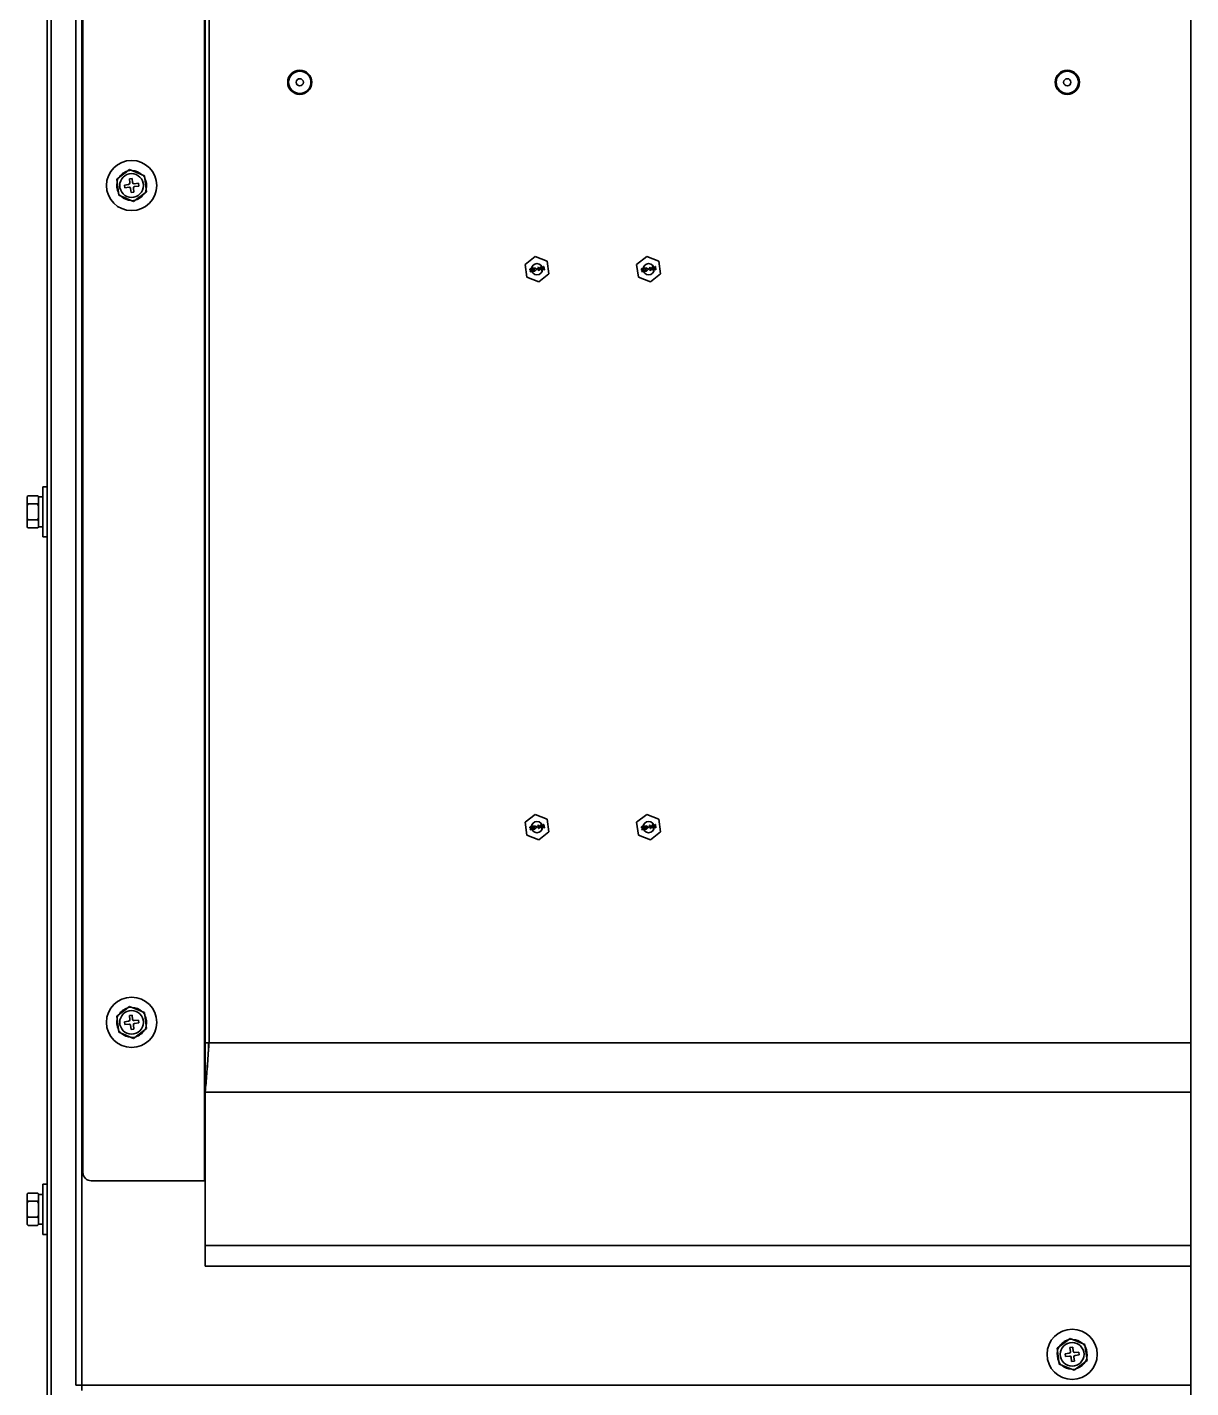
# Model space of a CAD drawing. Header units: millimetres. Extents: x 32496 to 166256, y 3504 to 23939.
# Drawn here: x 42732.7 to 43149.6, y 12056.6 to 12544.3 of the extents above; entities that cross this region are included whole.
import ezdxf

# ---------------------------------------------------------------- set-up
doc = ezdxf.new("R2010")
doc.units = ezdxf.units.MM
doc.layers.get('0').update_dxf_attribs({"lineweight": 35})

msp = doc.modelspace()

# ---------------------------------------------------------------- linework, layer by layer
at = {"linetype": 'Continuous'}
for p, q in [((43149.64, 13391.575), (43149.64, 10882.575)), ((42741.34, 12994.175), (42741.34, 11982.075)), ((42750.14, 12057.575), (42750.14, 12995.575)), ((42752.34, 12993.375), (42752.34, 12057.575)), ((42796.29, 12130.775), (42796.29, 12966.175)), ((42796.49, 12100.225), (42796.49, 12966.175)), ((42797.89, 12966.175), (42797.89, 12180.225)), ((42752.69, 12963.175), (42752.69, 12133.775)), ((42739.94, 12373.206), (42739.94, 12617.944)), ((42764.817, 12489.81), (42769.414, 12493.302)), ((42769.414, 12493.302), (42774.737, 12491.067)), ((42765.542, 12484.083), (42764.817, 12489.81)), ((42767.597, 12487.757), (42769.085, 12487.945)), ((42767.722, 12486.765), (42767.597, 12487.757)), ((42769.211, 12486.953), (42767.722, 12486.765)), ((42769.33, 12489.992), (42770.322, 12490.118)), ((42769.518, 12488.504), (42769.33, 12489.992)), ((42769.958, 12485.032), (42769.769, 12486.52)), ((42770.322, 12490.118), (42770.51, 12488.63)), ((42770.761, 12486.646), (42770.95, 12485.157)), ((42771.069, 12488.196), (42772.557, 12488.385)), ((42772.683, 12487.393), (42771.195, 12487.204)), ((42772.557, 12488.385), (42772.683, 12487.393)), ((42775.463, 12485.339), (42774.737, 12491.067)), ((42770.865, 12481.847), (42765.542, 12484.083)), ((42770.95, 12485.157), (42769.958, 12485.032)), ((42775.463, 12485.339), (42770.865, 12481.847)), ((42911.101, 12459.291), (42914.731, 12462.147)), ((42914.731, 12462.147), (42919.019, 12460.432)), ((42951.101, 12459.291), (42954.731, 12462.147)), ((42954.731, 12462.147), (42959.019, 12460.432)), ((42911.101, 12459.291), (42911.76, 12454.719)), ((42912.834, 12457.607), (42912.803, 12457.473)), ((42912.817, 12457.372), (42912.803, 12457.473)), ((42912.817, 12457.372), (42912.885, 12457.253)), ((42912.894, 12457.719), (42912.834, 12457.607)), ((42912.885, 12457.253), (42912.974, 12457.163)), ((42913.007, 12457.812), (42912.894, 12457.719)), ((42912.93, 12457.466), (42912.944, 12457.545)), ((42912.93, 12457.466), (42912.938, 12457.415)), ((42912.973, 12457.343), (42912.938, 12457.415)), ((42912.944, 12457.545), (42912.983, 12457.628)), ((42913.034, 12457.275), (42912.973, 12457.343)), ((42912.974, 12457.163), (42913.109, 12457.105)), ((42912.983, 12457.628), (42913.05, 12457.69)), ((42913.127, 12457.855), (42913.007, 12457.812)), ((42913.115, 12457.235), (42913.034, 12457.275)), ((42913.05, 12457.69), (42913.145, 12457.729)), ((42913.218, 12457.224), (42913.115, 12457.235)), ((42913.127, 12457.855), (42913.275, 12457.877)), ((42913.293, 12457.751), (42913.145, 12457.729)), ((42913.218, 12457.224), (42913.366, 12457.245)), ((42913.402, 12457.869), (42913.275, 12457.877)), ((42913.293, 12457.751), (42913.396, 12457.74)), ((42913.462, 12457.285), (42913.366, 12457.245)), ((42913.384, 12457.119), (42913.504, 12457.162)), ((42913.396, 12457.74), (42913.477, 12457.7)), ((42913.537, 12457.811), (42913.402, 12457.869)), ((42913.55, 12457.375), (42913.462, 12457.285)), ((42913.477, 12457.7), (42913.542, 12457.606)), ((42913.504, 12457.162), (42913.617, 12457.256)), ((42913.626, 12457.721), (42913.537, 12457.811)), ((42913.69, 12457.627), (42913.542, 12457.606)), ((42913.55, 12457.375), (42913.723, 12457.4)), ((42913.676, 12456.851), (42913.617, 12457.256)), ((42913.69, 12457.627), (42913.626, 12457.721)), ((42913.723, 12457.4), (42913.818, 12456.743)), ((42913.844, 12457.959), (42914.735, 12458.087)), ((42913.862, 12457.833), (42913.844, 12457.959)), ((42914.555, 12457.932), (42913.862, 12457.833)), ((42913.978, 12457.204), (42913.968, 12457.1)), ((42914.017, 12457.287), (42913.978, 12457.204)), ((42914.555, 12457.932), (42914.017, 12457.287)), ((42914.117, 12457.121), (42914.151, 12457.229)), ((42914.151, 12457.229), (42914.753, 12457.961)), ((42914.718, 12457.156), (42914.679, 12457.073)), ((42914.718, 12457.156), (42914.841, 12457.174)), ((42914.735, 12458.087), (42914.753, 12457.961)), ((42914.831, 12457.069), (42914.841, 12457.174)), ((42915.02, 12457.69), (42914.999, 12457.661)), ((42914.999, 12457.661), (42915.169, 12457.531)), ((42915.162, 12457.581), (42915.02, 12457.69)), ((42915.169, 12457.531), (42915.042, 12457.358)), ((42915.042, 12457.358), (42915.071, 12457.336)), ((42915.071, 12457.336), (42915.176, 12457.48)), ((42915.136, 12457.758), (42915.186, 12457.765)), ((42915.162, 12457.581), (42915.136, 12457.758)), ((42915.202, 12457.303), (42915.176, 12457.48)), ((42915.186, 12457.765), (42915.211, 12457.588)), ((42915.251, 12457.31), (42915.202, 12457.303)), ((42915.317, 12457.733), (42915.211, 12457.588)), ((42915.218, 12457.538), (42915.345, 12457.711)), ((42915.389, 12457.408), (42915.218, 12457.538)), ((42915.226, 12457.487), (42915.251, 12457.31)), ((42915.226, 12457.487), (42915.368, 12457.379)), ((42915.345, 12457.711), (42915.317, 12457.733)), ((42915.368, 12457.379), (42915.389, 12457.408)), ((42915.528, 12457.841), (42915.776, 12457.876)), ((42915.55, 12457.689), (42915.528, 12457.841)), ((42915.798, 12457.725), (42915.55, 12457.689)), ((42915.725, 12458.23), (42915.873, 12458.251)), ((42915.776, 12457.876), (42915.725, 12458.23)), ((42915.896, 12457.042), (42915.798, 12457.725)), ((42915.873, 12458.251), (42915.924, 12457.898)), ((42915.924, 12457.898), (42916.518, 12457.983)), ((42916.367, 12457.807), (42915.946, 12457.746)), ((42915.946, 12457.746), (42916.015, 12457.266)), ((42916.367, 12457.807), (42916.015, 12457.266)), ((42916.044, 12457.064), (42916.54, 12457.832)), ((42916.518, 12457.983), (42916.54, 12457.832)), ((42916.665, 12458.366), (42916.814, 12458.387)), ((42916.836, 12457.178), (42916.665, 12458.366)), ((42916.814, 12458.387), (42916.948, 12457.452)), ((42917.059, 12457.21), (42916.836, 12457.178)), ((42917.16, 12458.437), (42916.948, 12457.452)), ((42917.059, 12457.21), (42917.277, 12458.325)), ((42917.16, 12458.437), (42917.358, 12458.465)), ((42917.277, 12458.325), (42917.801, 12457.317)), ((42917.839, 12457.58), (42917.358, 12458.465)), ((42917.704, 12458.515), (42917.853, 12458.537)), ((42917.839, 12457.58), (42917.704, 12458.515)), ((42918.024, 12457.349), (42917.801, 12457.317)), ((42917.853, 12458.537), (42918.024, 12457.349)), ((42919.678, 12455.86), (42919.019, 12460.432)), ((42951.101, 12459.291), (42951.76, 12454.719)), ((42952.834, 12457.607), (42952.803, 12457.473)), ((42952.817, 12457.372), (42952.803, 12457.473)), ((42952.817, 12457.372), (42952.885, 12457.253)), ((42952.894, 12457.719), (42952.834, 12457.607)), ((42952.885, 12457.253), (42952.974, 12457.163)), ((42953.007, 12457.812), (42952.894, 12457.719)), ((42952.93, 12457.466), (42952.944, 12457.545)), ((42952.93, 12457.466), (42952.938, 12457.415)), ((42952.973, 12457.343), (42952.938, 12457.415)), ((42952.944, 12457.545), (42952.983, 12457.628)), ((42953.034, 12457.275), (42952.973, 12457.343)), ((42952.974, 12457.163), (42953.109, 12457.105)), ((42952.983, 12457.628), (42953.05, 12457.69)), ((42953.127, 12457.855), (42953.007, 12457.812)), ((42953.115, 12457.235), (42953.034, 12457.275)), ((42953.05, 12457.69), (42953.145, 12457.729)), ((42953.218, 12457.224), (42953.115, 12457.235)), ((42953.127, 12457.855), (42953.275, 12457.877)), ((42953.293, 12457.751), (42953.145, 12457.729)), ((42953.218, 12457.224), (42953.366, 12457.245)), ((42953.402, 12457.869), (42953.275, 12457.877)), ((42953.293, 12457.751), (42953.396, 12457.74)), ((42953.462, 12457.285), (42953.366, 12457.245)), ((42953.384, 12457.119), (42953.504, 12457.162)), ((42953.396, 12457.74), (42953.477, 12457.7)), ((42953.537, 12457.811), (42953.402, 12457.869)), ((42953.55, 12457.375), (42953.462, 12457.285)), ((42953.477, 12457.7), (42953.542, 12457.606)), ((42953.504, 12457.162), (42953.617, 12457.256)), ((42953.626, 12457.721), (42953.537, 12457.811)), ((42953.69, 12457.627), (42953.542, 12457.606)), ((42953.55, 12457.375), (42953.723, 12457.4)), ((42953.676, 12456.851), (42953.617, 12457.256)), ((42953.69, 12457.627), (42953.626, 12457.721)), ((42953.723, 12457.4), (42953.818, 12456.743)), ((42953.844, 12457.959), (42954.735, 12458.087)), ((42953.862, 12457.833), (42953.844, 12457.959)), ((42954.555, 12457.932), (42953.862, 12457.833)), ((42953.978, 12457.204), (42953.968, 12457.1)), ((42954.017, 12457.287), (42953.978, 12457.204)), ((42954.555, 12457.932), (42954.017, 12457.287)), ((42954.117, 12457.121), (42954.151, 12457.229)), ((42954.151, 12457.229), (42954.753, 12457.961)), ((42954.718, 12457.156), (42954.679, 12457.073)), ((42954.718, 12457.156), (42954.841, 12457.174)), ((42954.735, 12458.087), (42954.753, 12457.961)), ((42954.831, 12457.069), (42954.841, 12457.174)), ((42955.02, 12457.69), (42954.999, 12457.661)), ((42954.999, 12457.661), (42955.169, 12457.531)), ((42955.162, 12457.581), (42955.02, 12457.69)), ((42955.169, 12457.531), (42955.042, 12457.358)), ((42955.042, 12457.358), (42955.071, 12457.336)), ((42955.071, 12457.336), (42955.176, 12457.48)), ((42955.136, 12457.758), (42955.186, 12457.765)), ((42955.162, 12457.581), (42955.136, 12457.758)), ((42955.202, 12457.303), (42955.176, 12457.48)), ((42955.186, 12457.765), (42955.211, 12457.588)), ((42955.251, 12457.31), (42955.202, 12457.303)), ((42955.317, 12457.733), (42955.211, 12457.588)), ((42955.218, 12457.538), (42955.345, 12457.711)), ((42955.389, 12457.408), (42955.218, 12457.538)), ((42955.226, 12457.487), (42955.251, 12457.31)), ((42955.226, 12457.487), (42955.368, 12457.379)), ((42955.345, 12457.711), (42955.317, 12457.733)), ((42955.368, 12457.379), (42955.389, 12457.408)), ((42955.528, 12457.841), (42955.776, 12457.876)), ((42955.55, 12457.689), (42955.528, 12457.841)), ((42955.798, 12457.725), (42955.55, 12457.689)), ((42955.725, 12458.23), (42955.873, 12458.251)), ((42955.776, 12457.876), (42955.725, 12458.23)), ((42955.896, 12457.042), (42955.798, 12457.725)), ((42955.873, 12458.251), (42955.924, 12457.898)), ((42955.924, 12457.898), (42956.518, 12457.983)), ((42956.367, 12457.807), (42955.946, 12457.746)), ((42955.946, 12457.746), (42956.015, 12457.266)), ((42956.367, 12457.807), (42956.015, 12457.266)), ((42956.044, 12457.064), (42956.54, 12457.832)), ((42956.518, 12457.983), (42956.54, 12457.832)), ((42956.665, 12458.366), (42956.814, 12458.387)), ((42956.836, 12457.178), (42956.665, 12458.366)), ((42956.814, 12458.387), (42956.948, 12457.452)), ((42957.059, 12457.21), (42956.836, 12457.178)), ((42957.16, 12458.437), (42956.948, 12457.452)), ((42957.059, 12457.21), (42957.277, 12458.325)), ((42957.16, 12458.437), (42957.358, 12458.465)), ((42957.277, 12458.325), (42957.801, 12457.317)), ((42957.839, 12457.58), (42957.358, 12458.465)), ((42957.704, 12458.515), (42957.853, 12458.537)), ((42957.839, 12457.58), (42957.704, 12458.515)), ((42958.024, 12457.349), (42957.801, 12457.317)), ((42957.853, 12458.537), (42958.024, 12457.349)), ((42959.678, 12455.86), (42959.019, 12460.432)), ((42916.049, 12453.004), (42911.76, 12454.719)), ((42912.958, 12456.748), (42913.676, 12456.851)), ((42912.976, 12456.621), (42912.958, 12456.748)), ((42913.818, 12456.743), (42912.976, 12456.621)), ((42913.109, 12457.105), (42913.236, 12457.097)), ((42913.384, 12457.119), (42913.236, 12457.097)), ((42913.975, 12457.049), (42913.968, 12457.1)), ((42913.975, 12457.049), (42914.015, 12456.952)), ((42914.015, 12456.952), (42914.128, 12456.865)), ((42914.117, 12457.121), (42914.124, 12457.071)), ((42914.184, 12457.002), (42914.124, 12457.071)), ((42914.128, 12456.865), (42914.235, 12456.829)), ((42914.266, 12456.962), (42914.184, 12457.002)), ((42914.235, 12456.829), (42914.387, 12456.825)), ((42914.393, 12456.955), (42914.266, 12456.962)), ((42914.486, 12456.839), (42914.387, 12456.825)), ((42914.393, 12456.955), (42914.492, 12456.969)), ((42914.486, 12456.839), (42914.655, 12456.889)), ((42914.612, 12457.012), (42914.492, 12456.969)), ((42914.679, 12457.073), (42914.612, 12457.012)), ((42914.655, 12456.889), (42914.747, 12456.954)), ((42914.747, 12456.954), (42914.831, 12457.069)), ((42916.044, 12457.064), (42915.896, 12457.042)), ((42919.678, 12455.86), (42916.049, 12453.004)), ((42956.049, 12453.004), (42951.76, 12454.719)), ((42952.958, 12456.748), (42953.676, 12456.851)), ((42952.976, 12456.621), (42952.958, 12456.748)), ((42953.818, 12456.743), (42952.976, 12456.621)), ((42953.109, 12457.105), (42953.236, 12457.097)), ((42953.384, 12457.119), (42953.236, 12457.097)), ((42953.975, 12457.049), (42953.968, 12457.1)), ((42953.975, 12457.049), (42954.015, 12456.952)), ((42954.015, 12456.952), (42954.128, 12456.865)), ((42954.117, 12457.121), (42954.124, 12457.071)), ((42954.184, 12457.002), (42954.124, 12457.071)), ((42954.128, 12456.865), (42954.235, 12456.829)), ((42954.266, 12456.962), (42954.184, 12457.002)), ((42954.235, 12456.829), (42954.387, 12456.825)), ((42954.393, 12456.955), (42954.266, 12456.962)), ((42954.486, 12456.839), (42954.387, 12456.825)), ((42954.393, 12456.955), (42954.492, 12456.969)), ((42954.486, 12456.839), (42954.655, 12456.889)), ((42954.612, 12457.012), (42954.492, 12456.969)), ((42954.679, 12457.073), (42954.612, 12457.012)), ((42954.655, 12456.889), (42954.747, 12456.954)), ((42954.747, 12456.954), (42954.831, 12457.069)), ((42956.044, 12457.064), (42955.896, 12457.042)), ((42959.678, 12455.86), (42956.049, 12453.004)), ((42738.34, 12379.575), (42738.34, 12361.575)), ((42739.94, 12379.575), (42738.34, 12379.575)), ((42732.74, 12376.049), (42733.04, 12376.349)), ((42732.74, 12365.102), (42732.74, 12376.049)), ((42736.44, 12376.349), (42733.04, 12376.349)), ((42736.74, 12376.049), (42736.44, 12376.349)), ((42736.74, 12365.102), (42736.74, 12376.049)), ((42738.34, 12375.925), (42736.74, 12375.925)), ((42736.44, 12373.462), (42733.04, 12373.462)), ((42739.94, 12367.944), (42739.94, 12373.206)), ((42732.74, 12365.102), (42733.04, 12364.802)), ((42736.44, 12367.689), (42733.04, 12367.689)), ((42736.44, 12364.802), (42733.04, 12364.802)), ((42736.74, 12365.102), (42736.44, 12364.802)), ((42738.34, 12365.225), (42736.74, 12365.225)), ((42739.94, 12123.206), (42739.94, 12367.944)), ((42739.94, 12361.575), (42738.34, 12361.575)), ((42911.101, 12259.291), (42914.731, 12262.147)), ((42914.731, 12262.147), (42919.019, 12260.432)), ((42951.101, 12259.291), (42954.731, 12262.147)), ((42954.731, 12262.147), (42959.019, 12260.432)), ((42911.101, 12259.291), (42911.76, 12254.719)), ((42912.834, 12257.607), (42912.803, 12257.473)), ((42912.817, 12257.372), (42912.803, 12257.473)), ((42912.817, 12257.372), (42912.885, 12257.253)), ((42912.894, 12257.719), (42912.834, 12257.607)), ((42912.885, 12257.253), (42912.974, 12257.163)), ((42913.007, 12257.812), (42912.894, 12257.719)), ((42912.93, 12257.466), (42912.944, 12257.545)), ((42912.93, 12257.466), (42912.938, 12257.415)), ((42912.973, 12257.343), (42912.938, 12257.415)), ((42912.944, 12257.545), (42912.983, 12257.628)), ((42913.034, 12257.275), (42912.973, 12257.343)), ((42912.974, 12257.163), (42913.109, 12257.105)), ((42912.983, 12257.628), (42913.05, 12257.69)), ((42913.127, 12257.855), (42913.007, 12257.812)), ((42913.115, 12257.235), (42913.034, 12257.275)), ((42913.05, 12257.69), (42913.145, 12257.729)), ((42913.218, 12257.224), (42913.115, 12257.235)), ((42913.127, 12257.855), (42913.275, 12257.877)), ((42913.293, 12257.751), (42913.145, 12257.729)), ((42913.218, 12257.224), (42913.366, 12257.245)), ((42913.402, 12257.869), (42913.275, 12257.877)), ((42913.293, 12257.751), (42913.396, 12257.74)), ((42913.462, 12257.285), (42913.366, 12257.245)), ((42913.384, 12257.119), (42913.504, 12257.162)), ((42913.396, 12257.74), (42913.477, 12257.7)), ((42913.537, 12257.811), (42913.402, 12257.869)), ((42913.55, 12257.375), (42913.462, 12257.285)), ((42913.477, 12257.7), (42913.542, 12257.606)), ((42913.504, 12257.162), (42913.617, 12257.256)), ((42913.626, 12257.721), (42913.537, 12257.811)), ((42913.69, 12257.627), (42913.542, 12257.606)), ((42913.55, 12257.375), (42913.723, 12257.4)), ((42913.676, 12256.851), (42913.617, 12257.256)), ((42913.69, 12257.627), (42913.626, 12257.721)), ((42913.723, 12257.4), (42913.818, 12256.743)), ((42913.844, 12257.959), (42914.735, 12258.087)), ((42913.862, 12257.833), (42913.844, 12257.959)), ((42914.555, 12257.932), (42913.862, 12257.833)), ((42913.978, 12257.204), (42913.968, 12257.1)), ((42914.017, 12257.287), (42913.978, 12257.204)), ((42914.555, 12257.932), (42914.017, 12257.287)), ((42914.117, 12257.121), (42914.151, 12257.229)), ((42914.151, 12257.229), (42914.753, 12257.961)), ((42914.718, 12257.156), (42914.841, 12257.174)), ((42914.735, 12258.087), (42914.753, 12257.961)), ((42914.831, 12257.069), (42914.841, 12257.174)), ((42915.02, 12257.69), (42914.999, 12257.661)), ((42914.999, 12257.661), (42915.169, 12257.531)), ((42915.162, 12257.581), (42915.02, 12257.69)), ((42915.169, 12257.531), (42915.042, 12257.358)), ((42915.042, 12257.358), (42915.071, 12257.336)), ((42915.071, 12257.336), (42915.176, 12257.48)), ((42915.136, 12257.758), (42915.186, 12257.765)), ((42915.162, 12257.581), (42915.136, 12257.758)), ((42915.202, 12257.303), (42915.176, 12257.48)), ((42915.186, 12257.765), (42915.211, 12257.588)), ((42915.251, 12257.31), (42915.202, 12257.303)), ((42915.317, 12257.733), (42915.211, 12257.588)), ((42915.218, 12257.538), (42915.345, 12257.711)), ((42915.389, 12257.408), (42915.218, 12257.538)), ((42915.226, 12257.487), (42915.251, 12257.31)), ((42915.226, 12257.487), (42915.368, 12257.379)), ((42915.345, 12257.711), (42915.317, 12257.733)), ((42915.368, 12257.379), (42915.389, 12257.408)), ((42915.528, 12257.841), (42915.776, 12257.876)), ((42915.55, 12257.689), (42915.528, 12257.841)), ((42915.798, 12257.725), (42915.55, 12257.689)), ((42915.725, 12258.23), (42915.873, 12258.251)), ((42915.776, 12257.876), (42915.725, 12258.23)), ((42915.896, 12257.042), (42915.798, 12257.725)), ((42915.873, 12258.251), (42915.924, 12257.898)), ((42915.924, 12257.898), (42916.518, 12257.983)), ((42916.367, 12257.807), (42915.946, 12257.746)), ((42915.946, 12257.746), (42916.015, 12257.266)), ((42916.367, 12257.807), (42916.015, 12257.266)), ((42916.044, 12257.064), (42916.54, 12257.832)), ((42916.518, 12257.983), (42916.54, 12257.832)), ((42916.665, 12258.366), (42916.814, 12258.387)), ((42916.836, 12257.178), (42916.665, 12258.366)), ((42916.814, 12258.387), (42916.948, 12257.452)), ((42917.059, 12257.21), (42916.836, 12257.178)), ((42917.16, 12258.437), (42916.948, 12257.452)), ((42917.059, 12257.21), (42917.277, 12258.325)), ((42917.16, 12258.437), (42917.358, 12258.465)), ((42917.277, 12258.325), (42917.801, 12257.317)), ((42917.839, 12257.58), (42917.358, 12258.465)), ((42917.704, 12258.515), (42917.853, 12258.537)), ((42917.839, 12257.58), (42917.704, 12258.515)), ((42918.024, 12257.349), (42917.801, 12257.317)), ((42917.853, 12258.537), (42918.024, 12257.349)), ((42919.678, 12255.86), (42919.019, 12260.432)), ((42951.101, 12259.291), (42951.76, 12254.719)), ((42952.834, 12257.607), (42952.803, 12257.473)), ((42952.817, 12257.372), (42952.803, 12257.473)), ((42952.817, 12257.372), (42952.885, 12257.253)), ((42952.894, 12257.719), (42952.834, 12257.607)), ((42952.885, 12257.253), (42952.974, 12257.163)), ((42953.007, 12257.812), (42952.894, 12257.719)), ((42952.93, 12257.466), (42952.944, 12257.545)), ((42952.93, 12257.466), (42952.938, 12257.415)), ((42952.973, 12257.343), (42952.938, 12257.415)), ((42952.944, 12257.545), (42952.983, 12257.628)), ((42953.034, 12257.275), (42952.973, 12257.343)), ((42952.974, 12257.163), (42953.109, 12257.105)), ((42952.983, 12257.628), (42953.05, 12257.69)), ((42953.127, 12257.855), (42953.007, 12257.812)), ((42953.115, 12257.235), (42953.034, 12257.275)), ((42953.05, 12257.69), (42953.145, 12257.729)), ((42953.218, 12257.224), (42953.115, 12257.235)), ((42953.127, 12257.855), (42953.275, 12257.877)), ((42953.293, 12257.751), (42953.145, 12257.729)), ((42953.218, 12257.224), (42953.366, 12257.245)), ((42953.402, 12257.869), (42953.275, 12257.877)), ((42953.293, 12257.751), (42953.396, 12257.74)), ((42953.462, 12257.285), (42953.366, 12257.245)), ((42953.384, 12257.119), (42953.504, 12257.162)), ((42953.396, 12257.74), (42953.477, 12257.7)), ((42953.537, 12257.811), (42953.402, 12257.869)), ((42953.55, 12257.375), (42953.462, 12257.285)), ((42953.477, 12257.7), (42953.542, 12257.606)), ((42953.504, 12257.162), (42953.617, 12257.256)), ((42953.626, 12257.721), (42953.537, 12257.811)), ((42953.69, 12257.627), (42953.542, 12257.606)), ((42953.55, 12257.375), (42953.723, 12257.4)), ((42953.676, 12256.851), (42953.617, 12257.256)), ((42953.69, 12257.627), (42953.626, 12257.721)), ((42953.723, 12257.4), (42953.818, 12256.743)), ((42953.844, 12257.959), (42954.735, 12258.087)), ((42953.862, 12257.833), (42953.844, 12257.959)), ((42954.555, 12257.932), (42953.862, 12257.833)), ((42953.978, 12257.204), (42953.968, 12257.1)), ((42954.017, 12257.287), (42953.978, 12257.204)), ((42954.555, 12257.932), (42954.017, 12257.287)), ((42954.117, 12257.121), (42954.151, 12257.229)), ((42954.151, 12257.229), (42954.753, 12257.961)), ((42954.718, 12257.156), (42954.841, 12257.174)), ((42954.735, 12258.087), (42954.753, 12257.961)), ((42954.831, 12257.069), (42954.841, 12257.174)), ((42955.02, 12257.69), (42954.999, 12257.661)), ((42954.999, 12257.661), (42955.169, 12257.531)), ((42955.162, 12257.581), (42955.02, 12257.69)), ((42955.169, 12257.531), (42955.042, 12257.358)), ((42955.042, 12257.358), (42955.071, 12257.336)), ((42955.071, 12257.336), (42955.176, 12257.48)), ((42955.136, 12257.758), (42955.186, 12257.765)), ((42955.162, 12257.581), (42955.136, 12257.758)), ((42955.202, 12257.303), (42955.176, 12257.48)), ((42955.186, 12257.765), (42955.211, 12257.588)), ((42955.251, 12257.31), (42955.202, 12257.303)), ((42955.317, 12257.733), (42955.211, 12257.588)), ((42955.218, 12257.538), (42955.345, 12257.711)), ((42955.389, 12257.408), (42955.218, 12257.538)), ((42955.226, 12257.487), (42955.251, 12257.31)), ((42955.226, 12257.487), (42955.368, 12257.379)), ((42955.345, 12257.711), (42955.317, 12257.733)), ((42955.368, 12257.379), (42955.389, 12257.408)), ((42955.528, 12257.841), (42955.776, 12257.876)), ((42955.55, 12257.689), (42955.528, 12257.841)), ((42955.798, 12257.725), (42955.55, 12257.689)), ((42955.725, 12258.23), (42955.873, 12258.251)), ((42955.776, 12257.876), (42955.725, 12258.23)), ((42955.896, 12257.042), (42955.798, 12257.725)), ((42955.873, 12258.251), (42955.924, 12257.898)), ((42955.924, 12257.898), (42956.518, 12257.983)), ((42956.367, 12257.807), (42955.946, 12257.746)), ((42955.946, 12257.746), (42956.015, 12257.266)), ((42956.367, 12257.807), (42956.015, 12257.266)), ((42956.044, 12257.064), (42956.54, 12257.832)), ((42956.518, 12257.983), (42956.54, 12257.832)), ((42956.665, 12258.366), (42956.814, 12258.387)), ((42956.836, 12257.178), (42956.665, 12258.366)), ((42956.814, 12258.387), (42956.948, 12257.452)), ((42957.059, 12257.21), (42956.836, 12257.178)), ((42957.16, 12258.437), (42956.948, 12257.452)), ((42957.059, 12257.21), (42957.277, 12258.325)), ((42957.16, 12258.437), (42957.358, 12258.465)), ((42957.277, 12258.325), (42957.801, 12257.317)), ((42957.839, 12257.58), (42957.358, 12258.465)), ((42957.704, 12258.515), (42957.853, 12258.537)), ((42957.839, 12257.58), (42957.704, 12258.515)), ((42958.024, 12257.349), (42957.801, 12257.317)), ((42957.853, 12258.537), (42958.024, 12257.349)), ((42959.678, 12255.86), (42959.019, 12260.432)), ((42916.049, 12253.004), (42911.76, 12254.719)), ((42912.958, 12256.748), (42913.676, 12256.851)), ((42912.976, 12256.621), (42912.958, 12256.748)), ((42913.818, 12256.743), (42912.976, 12256.621)), ((42913.109, 12257.105), (42913.236, 12257.097)), ((42913.384, 12257.119), (42913.236, 12257.097)), ((42913.975, 12257.049), (42913.968, 12257.1)), ((42913.975, 12257.049), (42914.015, 12256.952)), ((42914.015, 12256.952), (42914.128, 12256.865)), ((42914.117, 12257.121), (42914.124, 12257.071)), ((42914.184, 12257.002), (42914.124, 12257.071)), ((42914.128, 12256.865), (42914.235, 12256.829)), ((42914.266, 12256.962), (42914.184, 12257.002)), ((42914.235, 12256.829), (42914.387, 12256.825)), ((42914.393, 12256.955), (42914.266, 12256.962)), ((42914.486, 12256.839), (42914.387, 12256.825)), ((42914.393, 12256.955), (42914.492, 12256.969)), ((42914.486, 12256.839), (42914.655, 12256.889)), ((42914.612, 12257.012), (42914.492, 12256.969)), ((42914.679, 12257.073), (42914.612, 12257.012)), ((42914.655, 12256.889), (42914.747, 12256.954)), ((42914.718, 12257.156), (42914.679, 12257.073)), ((42914.747, 12256.954), (42914.831, 12257.069)), ((42916.044, 12257.064), (42915.896, 12257.042)), ((42919.678, 12255.86), (42916.049, 12253.004)), ((42956.049, 12253.004), (42951.76, 12254.719)), ((42952.958, 12256.748), (42953.676, 12256.851)), ((42952.976, 12256.621), (42952.958, 12256.748)), ((42953.818, 12256.743), (42952.976, 12256.621)), ((42953.109, 12257.105), (42953.236, 12257.097)), ((42953.384, 12257.119), (42953.236, 12257.097)), ((42953.975, 12257.049), (42953.968, 12257.1)), ((42953.975, 12257.049), (42954.015, 12256.952)), ((42954.015, 12256.952), (42954.128, 12256.865)), ((42954.117, 12257.121), (42954.124, 12257.071)), ((42954.184, 12257.002), (42954.124, 12257.071)), ((42954.128, 12256.865), (42954.235, 12256.829)), ((42954.266, 12256.962), (42954.184, 12257.002)), ((42954.235, 12256.829), (42954.387, 12256.825)), ((42954.393, 12256.955), (42954.266, 12256.962)), ((42954.486, 12256.839), (42954.387, 12256.825)), ((42954.393, 12256.955), (42954.492, 12256.969)), ((42954.486, 12256.839), (42954.655, 12256.889)), ((42954.612, 12257.012), (42954.492, 12256.969)), ((42954.679, 12257.073), (42954.612, 12257.012)), ((42954.655, 12256.889), (42954.747, 12256.954)), ((42954.718, 12257.156), (42954.679, 12257.073)), ((42954.747, 12256.954), (42954.831, 12257.069)), ((42956.044, 12257.064), (42955.896, 12257.042)), ((42959.678, 12255.86), (42956.049, 12253.004)), ((42764.817, 12189.811), (42769.414, 12193.303)), ((42765.542, 12184.083), (42764.817, 12189.811)), ((42769.33, 12189.993), (42770.322, 12190.118)), ((42769.518, 12188.505), (42769.33, 12189.993)), ((42769.414, 12193.303), (42774.737, 12191.068)), ((42770.322, 12190.118), (42770.51, 12188.63)), ((42775.463, 12185.34), (42774.737, 12191.068)), ((42770.865, 12181.848), (42765.542, 12184.083)), ((42767.597, 12187.757), (42769.085, 12187.946)), ((42767.722, 12186.765), (42767.597, 12187.757)), ((42769.211, 12186.954), (42767.722, 12186.765)), ((42769.958, 12185.032), (42769.769, 12186.521)), ((42770.95, 12185.158), (42769.958, 12185.032)), ((42770.761, 12186.646), (42770.95, 12185.158)), ((42775.463, 12185.34), (42770.865, 12181.848)), ((42771.069, 12188.197), (42772.557, 12188.386)), ((42772.683, 12187.394), (42771.195, 12187.205)), ((42772.557, 12188.386), (42772.683, 12187.394)), ((42796.49, 12180.225), (42797.89, 12180.225)), ((42797.69, 12177.563), (42797.69, 12180.225)), ((42797.889, 12180.211), (42797.89, 12180.225)), ((42797.89, 12180.225), (43149.64, 12180.225)), ((43149.64, 12162.547), (42796.49, 12162.547)), ((42755.69, 12130.775), (42796.49, 12130.775)), ((42732.74, 12126.049), (42733.04, 12126.349)), ((42732.74, 12115.102), (42732.74, 12126.049)), ((42736.44, 12126.349), (42733.04, 12126.349)), ((42736.74, 12126.049), (42736.44, 12126.349)), ((42736.74, 12115.102), (42736.74, 12126.049)), ((42738.34, 12125.925), (42736.74, 12125.925)), ((42738.34, 12129.575), (42738.34, 12111.575)), ((42739.94, 12129.575), (42738.34, 12129.575)), ((42736.44, 12123.462), (42733.04, 12123.462)), ((42739.94, 12117.944), (42739.94, 12123.206)), ((42736.44, 12117.689), (42733.04, 12117.689)), ((42739.94, 11982.075), (42739.94, 12117.944)), ((42732.74, 12115.102), (42733.04, 12114.802)), ((42736.44, 12114.802), (42733.04, 12114.802)), ((42736.74, 12115.102), (42736.44, 12114.802)), ((42738.34, 12115.225), (42736.74, 12115.225)), ((42739.94, 12111.575), (42738.34, 12111.575)), ((42796.49, 12107.547), (43149.64, 12107.547)), ((43149.64, 12100.225), (42796.49, 12100.225)), ((43101.817, 12070.811), (43106.414, 12074.303)), ((43106.414, 12074.303), (43111.737, 12072.068)), ((43112.463, 12066.34), (43111.737, 12072.068)), ((43102.542, 12065.083), (43101.817, 12070.811)), ((43104.597, 12068.757), (43106.085, 12068.946)), ((43104.722, 12067.765), (43104.597, 12068.757)), ((43106.211, 12067.954), (43104.722, 12067.765)), ((43106.33, 12070.993), (43107.322, 12071.118)), ((43106.518, 12069.505), (43106.33, 12070.993)), ((43106.958, 12066.032), (43106.769, 12067.521)), ((43107.322, 12071.118), (43107.51, 12069.63)), ((43107.761, 12067.646), (43107.95, 12066.158)), ((43108.069, 12069.197), (43109.557, 12069.386)), ((43109.683, 12068.394), (43108.195, 12068.205)), ((43109.557, 12069.386), (43109.683, 12068.394)), ((43107.865, 12062.848), (43102.542, 12065.083)), ((43107.95, 12066.158), (43106.958, 12066.032)), ((43112.463, 12066.34), (43107.865, 12062.848)), ((42750.14, 12057.575), (42752.34, 12057.575)), ((42752.34, 12057.575), (42752.34, 12055.575)), ((42752.34, 12057.575), (43149.64, 12057.575))]:
    msp.add_line(p, q, dxfattribs=at)
for centre, radius in [((42830.39, 12524.575), 4.328), ((42830.39, 12524.575), 4), ((42830.39, 12524.575), 1.3), ((43105.39, 12524.575), 4.328), ((43105.39, 12524.575), 4), ((43105.39, 12524.575), 1.3), ((42770.14, 12487.575), 9), ((42770.14, 12487.575), 4.25), ((42915.39, 12457.575), 2), ((42955.39, 12457.575), 2), ((42915.39, 12257.575), 2), ((42955.39, 12257.575), 2), ((42770.14, 12187.575), 9), ((42770.14, 12187.575), 4.25), ((43107.14, 12068.575), 9), ((43107.14, 12068.575), 4.25)]:
    msp.add_circle(centre, radius, dxfattribs=at)
for centre, radius, start, end in [((42770.14, 12487.575), 5.35, 106.37874, 148.05813), ((42770.14, 12487.575), 5.474, 91.22599, 103.21088), ((42770.14, 12487.575), 5.35, 46.37874, 88.05813), ((42770.14, 12487.575), 5.474, 31.22599, 43.21088), ((42770.14, 12487.575), 5.35, 166.37874, 208.05813), ((42770.14, 12487.575), 5.474, 151.22599, 163.21088), ((42769.022, 12488.441), 0.5, 277.21844, 7.21844), ((42769.273, 12486.457), 0.5, 7.21844, 97.21844), ((42771.006, 12488.692), 0.5, 187.21844, 277.21844), ((42771.257, 12486.708), 0.5, 97.21844, 187.21844), ((42770.14, 12487.575), 5.35, 346.37874, 28.05813), ((42770.14, 12487.575), 5.474, 211.22599, 223.21088), ((42770.14, 12487.575), 5.35, 226.37874, 268.05813), ((42770.14, 12487.575), 5.474, 271.22599, 283.21088), ((42770.14, 12487.575), 5.35, 286.37874, 328.05813), ((42770.14, 12487.575), 5.474, 331.22599, 343.21088), ((42733.981, 12373.774), 3.556, 39.13644, 39.50078), ((42735.497, 12367.376), 3.555, 219.13645, 219.50132), ((42770.14, 12187.575), 5.474, 151.22599, 163.21088), ((42770.14, 12187.575), 5.35, 106.37874, 148.05813), ((42770.14, 12187.575), 5.474, 91.22599, 103.21088), ((42770.14, 12187.575), 5.35, 46.37874, 88.05813), ((42770.14, 12187.575), 5.474, 31.22599, 43.21088), ((42770.14, 12187.575), 5.35, 346.37874, 28.05813), ((42770.14, 12187.575), 5.35, 166.37874, 208.05813), ((42770.14, 12187.575), 5.474, 211.22599, 223.21088), ((42769.022, 12188.442), 0.5, 277.21844, 7.21844), ((42769.273, 12186.458), 0.5, 7.21844, 97.21844), ((42771.006, 12188.693), 0.5, 187.21844, 277.21844), ((42771.257, 12186.709), 0.5, 97.21844, 187.21844), ((42770.14, 12187.575), 5.35, 286.37874, 328.05813), ((42770.14, 12187.575), 5.474, 331.22599, 343.21088), ((42770.14, 12187.575), 5.35, 226.37874, 268.05813), ((42770.14, 12187.575), 5.474, 271.22599, 283.21088), ((42755.69, 12133.775), 3, 180, 270), ((42733.981, 12123.774), 3.556, 39.13644, 39.50078), ((42735.497, 12117.376), 3.555, 219.13645, 219.50132), ((43107.14, 12068.575), 5.35, 106.37874, 148.05813), ((43107.14, 12068.575), 5.474, 91.22599, 103.21088), ((43107.14, 12068.575), 5.35, 46.37874, 88.05813), ((43107.14, 12068.575), 5.474, 31.22599, 43.21088), ((43107.14, 12068.575), 5.35, 166.37874, 208.05813), ((43107.14, 12068.575), 5.474, 151.22599, 163.21088), ((43106.022, 12069.442), 0.5, 277.21844, 7.21844), ((43106.273, 12067.458), 0.5, 7.21844, 97.21844), ((43108.006, 12069.693), 0.5, 187.21844, 277.21844), ((43108.257, 12067.709), 0.5, 97.21844, 187.21844), ((43107.14, 12068.575), 5.35, 346.37874, 28.05813), ((43107.14, 12068.575), 5.474, 331.22599, 343.21088), ((43107.14, 12068.575), 5.474, 211.22599, 223.21088), ((43107.14, 12068.575), 5.35, 226.37874, 268.05813), ((43107.14, 12068.575), 5.474, 271.22599, 283.21088), ((43107.14, 12068.575), 5.35, 286.37874, 328.05813)]:
    msp.add_arc(centre, radius, start, end, dxfattribs=at)
for points, knots in [([(42733.04, 12376.349), (42733.013, 12376.322), (42732.909, 12376.216), (42732.81, 12376.105), (42732.74, 12376.019)], [0, 0, 0, 0, 0.2553532, 1, 1, 1, 1]), ([(42736.44, 12376.349), (42736.465, 12376.324), (42736.564, 12376.223), (42736.659, 12376.118), (42736.725, 12376.037)], [0, 0, 0, 0, 0.2550408, 1, 1, 1, 1]), ([(42732.74, 12373.792), (42732.763, 12373.764), (42732.858, 12373.65), (42732.96, 12373.542), (42733.04, 12373.462)], [0, 0, 0, 0, 0.2445585, 1, 1, 1, 1]), ([(42736.74, 12373.792), (42736.717, 12373.764), (42736.621, 12373.65), (42736.519, 12373.542), (42736.44, 12373.462)], [0, 0, 0, 0, 0.2445585, 1, 1, 1, 1]), ([(42733.04, 12367.689), (42733.013, 12367.662), (42732.909, 12367.556), (42732.81, 12367.445), (42732.74, 12367.359)], [0, 0, 0, 0, 0.2553532, 1, 1, 1, 1]), ([(42732.754, 12365.114), (42732.776, 12365.088), (42732.867, 12364.98), (42732.964, 12364.877), (42733.04, 12364.802)], [0, 0, 0, 0, 0.2448781, 1, 1, 1, 1]), ([(42736.44, 12367.689), (42736.467, 12367.662), (42736.571, 12367.556), (42736.67, 12367.445), (42736.74, 12367.359)], [0, 0, 0, 0, 0.2553524, 1, 1, 1, 1]), ([(42736.74, 12365.132), (42736.717, 12365.104), (42736.621, 12364.99), (42736.519, 12364.881), (42736.44, 12364.802)], [0, 0, 0, 0, 0.2445585, 1, 1, 1, 1]), ([(42797.69, 12177.426), (42797.706, 12177.658), (42797.773, 12178.586), (42797.839, 12179.514), (42797.889, 12180.211)], [0, 0, 0, 0, 0.2496461, 1, 1, 1, 1]), ([(42797.69, 12177.56), (42797.497, 12175.005), (42797.214, 12171.302), (42796.807, 12166.58), (42796.598, 12164.414), (42796.49, 12163.396)], [0, 0, 0, 0, 0.5407447, 0.7838803, 1, 1, 1, 1]), ([(42796.571, 12163.372), (42796.781, 12165.544), (42797.168, 12170.228), (42797.51, 12174.915), (42797.69, 12177.426)], [0, 0, 0, 0, 0.464277, 1, 1, 1, 1]), ([(42796.49, 12162.547), (42796.497, 12162.615), (42796.524, 12162.89), (42796.551, 12163.165), (42796.571, 12163.372)], [0, 0, 0, 0, 0.2458342, 1, 1, 1, 1]), ([(42733.04, 12126.349), (42733.013, 12126.322), (42732.909, 12126.216), (42732.81, 12126.105), (42732.74, 12126.019)], [0, 0, 0, 0, 0.2553532, 1, 1, 1, 1]), ([(42736.44, 12126.349), (42736.465, 12126.324), (42736.564, 12126.223), (42736.659, 12126.118), (42736.725, 12126.037)], [0, 0, 0, 0, 0.2550408, 1, 1, 1, 1]), ([(42732.74, 12123.792), (42732.763, 12123.764), (42732.858, 12123.65), (42732.96, 12123.542), (42733.04, 12123.462)], [0, 0, 0, 0, 0.2445585, 1, 1, 1, 1]), ([(42736.74, 12123.792), (42736.717, 12123.764), (42736.621, 12123.65), (42736.519, 12123.542), (42736.44, 12123.462)], [0, 0, 0, 0, 0.2445585, 1, 1, 1, 1]), ([(42733.04, 12117.689), (42733.013, 12117.662), (42732.909, 12117.556), (42732.81, 12117.445), (42732.74, 12117.359)], [0, 0, 0, 0, 0.2553532, 1, 1, 1, 1]), ([(42736.44, 12117.689), (42736.467, 12117.662), (42736.571, 12117.556), (42736.67, 12117.445), (42736.74, 12117.359)], [0, 0, 0, 0, 0.2553524, 1, 1, 1, 1]), ([(42732.754, 12115.114), (42732.776, 12115.088), (42732.867, 12114.98), (42732.964, 12114.877), (42733.04, 12114.802)], [0, 0, 0, 0, 0.2448781, 1, 1, 1, 1]), ([(42736.74, 12115.132), (42736.717, 12115.104), (42736.621, 12114.99), (42736.519, 12114.881), (42736.44, 12114.802)], [0, 0, 0, 0, 0.2445585, 1, 1, 1, 1])]:
    msp.add_open_spline(points, degree=3, knots=knots, dxfattribs=at)
for points in [[(42733.04, 12373.462), (42732.932, 12373.246), (42732.831, 12373.026), (42732.74, 12372.802)], [(42736.44, 12373.462), (42736.548, 12373.246), (42736.649, 12373.026), (42736.74, 12372.802)], [(42732.74, 12368.349), (42732.831, 12368.125), (42732.932, 12367.905), (42733.04, 12367.689)], [(42736.74, 12368.349), (42736.649, 12368.125), (42736.548, 12367.905), (42736.44, 12367.689)], [(42733.04, 12123.462), (42732.932, 12123.246), (42732.831, 12123.026), (42732.74, 12122.802)], [(42736.44, 12123.462), (42736.548, 12123.246), (42736.649, 12123.026), (42736.74, 12122.802)], [(42732.74, 12118.349), (42732.831, 12118.125), (42732.932, 12117.905), (42733.04, 12117.689)], [(42736.74, 12118.349), (42736.649, 12118.125), (42736.548, 12117.905), (42736.44, 12117.689)]]:
    msp.add_open_spline(points, degree=3, dxfattribs=at)

doc.saveas('drawing.dxf')
